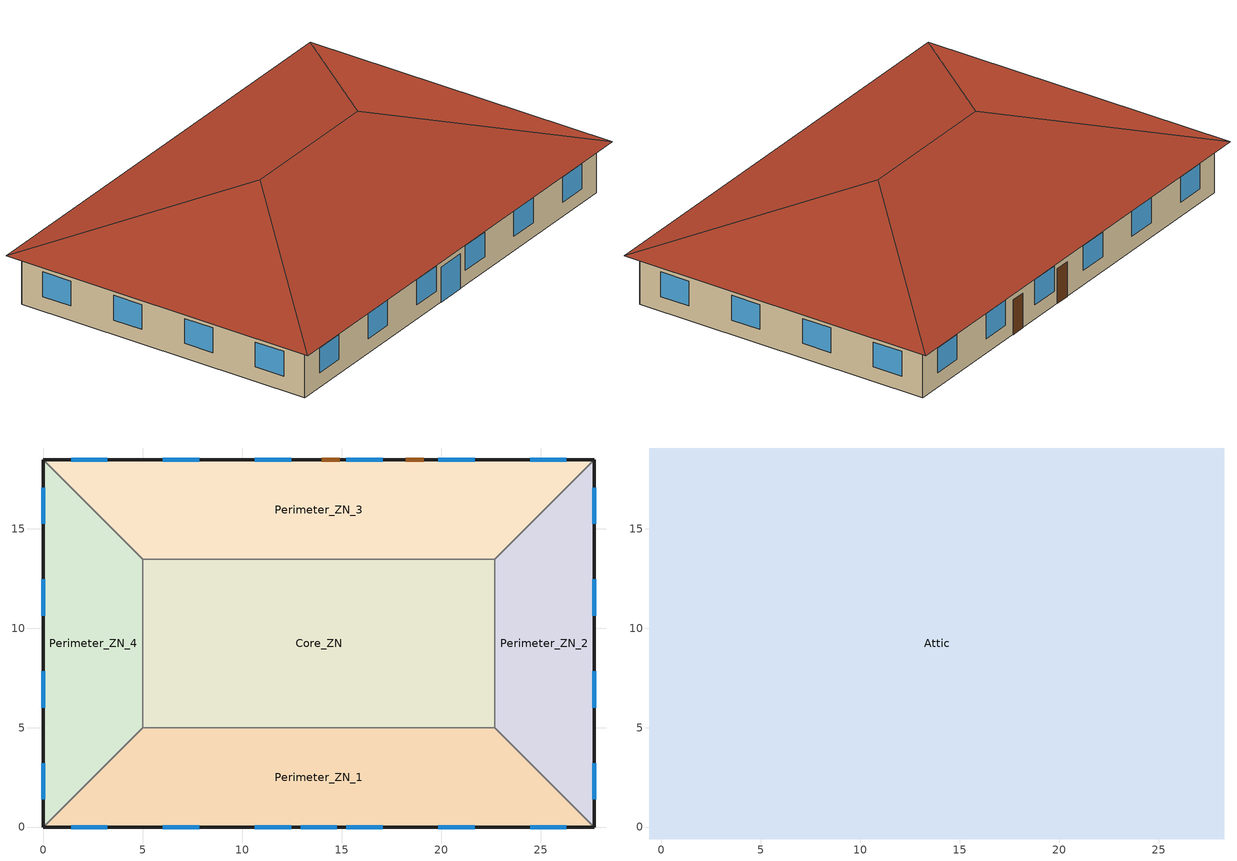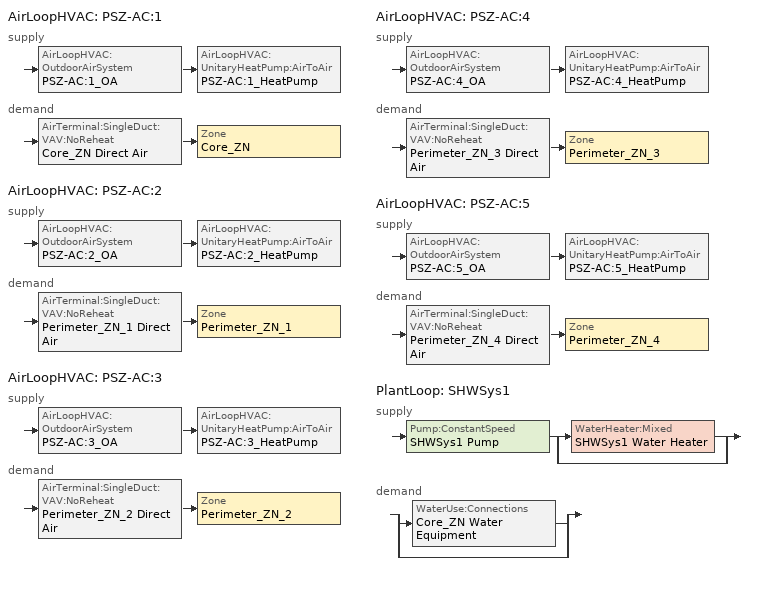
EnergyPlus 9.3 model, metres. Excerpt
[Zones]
Core_ZN
 floor ground (ext_slab_8in_with_carpet): 5,13.46 22.69,13.46 22.69,5 5,5 z0
 wall to Perimeter_ZN_1 (int_wall): 5,5 22.69,5 z0:3.05
 wall to Perimeter_ZN_2 (int_wall): 22.69,5 22.69,13.46 z0:3.05
 wall to Perimeter_ZN_3 (int_wall): 22.69,13.46 5,13.46 z0:3.05
 wall to Perimeter_ZN_4 (int_wall): 5,13.46 5,5 z0:3.05
Perimeter_ZN_1
 floor ground (ext_slab_8in_with_carpet): 27.69,0 0,0 5,5 22.69,5 z0
 wall outside (nonres_ext_wall): 0,0 27.69,0 z0:3.05
 wall to Perimeter_ZN_4 (int_wall): 5,5 0,0 z0:3.05
 wall to Perimeter_ZN_2 (int_wall): 27.69,0 22.69,5 z0:3.05
 window (Window_U_0.41_SHGC_0.38): 1.39,0 3.22,0 / 6.01,0 7.84,0 / 10.62,0 12.45,0 / 15.24,0 17.07,0 / 19.85,0 21.68,0 / 24.47,0 26.3,0 z0.9:2.42; 12.93,0 14.76,0 z0:2.13
Perimeter_ZN_2
 floor ground (ext_slab_8in_with_carpet): 22.69,13.46 27.69,18.46 27.69,0 22.69,5 z0
 wall outside (nonres_ext_wall): 27.69,0 27.69,18.46 z0:3.05
 wall to Perimeter_ZN_3 (int_wall): 27.69,18.46 22.69,13.46 z0:3.05
 window (Window_U_0.41_SHGC_0.38): 27.69,15.24 27.69,17.07 / 27.69,10.62 27.69,12.45 / 27.69,6.01 27.69,7.84 / 27.69,1.39 27.69,3.22 z0.9:2.42
Perimeter_ZN_3
 floor ground (ext_slab_8in_with_carpet): 5,13.46 0,18.46 27.69,18.46 22.69,13.46 z0
 wall outside (nonres_ext_wall): 27.69,18.46 0,18.46 z0:3.05
 wall to Perimeter_ZN_4 (int_wall): 0,18.46 5,13.46 z0:3.05
 window (Window_U_0.41_SHGC_0.38): 26.3,18.46 24.47,18.46 / 21.68,18.46 19.85,18.46 / 17.07,18.46 15.24,18.46 / 12.45,18.46 10.62,18.46 / 7.84,18.46 6.01,18.46 / 3.22,18.46 1.39,18.46 z0.9:2.42
 door (Swinging Door_con): 14.91,18.46 14,18.46 / 19.13,18.46 18.22,18.46 z0:2.13
Perimeter_ZN_4
 floor ground (ext_slab_8in_with_carpet): 5,5 0,0 0,18.46 5,13.46 z0
 wall outside (nonres_ext_wall): 0,18.46 0,0 z0:3.05
 window (Window_U_0.41_SHGC_0.38): 0,3.22 0,1.39 / 0,7.84 0,6.01 / 0,12.45 0,10.62 / 0,17.07 0,15.24 z0.9:2.42
Attic
 floor outside (ext_soffit_floor): -0.6,19.06 0,18.46 0,0 -0.6,-0.6 z3.05; 0,0 27.69,0 28.29,-0.6 -0.6,-0.6 z3.05; 28.29,19.06 28.29,-0.6 27.69,0 27.69,18.46 z3.05; -0.6,19.06 28.29,19.06 27.69,18.46 0,18.46 z3.05
 floor to Perimeter_ZN_1 (nonres_roof_floor): 0,0 5,5 22.69,5 27.69,0 z3.05
 floor to Perimeter_ZN_4 (nonres_roof_floor): 5,13.46 5,5 0,0 0,18.46 z3.05
 floor to Perimeter_ZN_2 (nonres_roof_floor): 22.69,5 22.69,13.46 27.69,18.46 27.69,0 z3.05
 floor to Core_ZN (nonres_roof_floor): 5,13.46 22.69,13.46 22.69,5 5,5 z3.05
 floor to Perimeter_ZN_3 (nonres_roof_floor): 0,18.46 27.69,18.46 22.69,13.46 5,13.46 z3.05
 roof outside (AtticRoofDeck): 28.29,19.06,3.05 -0.6,19.06,3.05 9.23,9.23,6.33 18.46,9.23,6.33; -0.6,19.06,3.05 -0.6,-0.6,3.05 9.23,9.23,6.33; 28.29,-0.6,3.05 28.29,19.06,3.05 18.46,9.23,6.33; -0.6,-0.6,3.05 28.29,-0.6,3.05 18.46,9.23,6.33 9.23,9.23,6.33
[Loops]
AirLoopHVAC 'PSZ-AC:1'
 supply: AirLoopHVAC:OutdoorAirSystem 'PSZ-AC:1_OA' > AirLoopHVAC:UnitaryHeatPump:AirToAir 'PSZ-AC:1_HeatPump'
 demand: AirTerminal:SingleDuct:VAV:NoReheat 'Core_ZN Direct Air' > Zone 'Core_ZN'
AirLoopHVAC 'PSZ-AC:2'
 supply: AirLoopHVAC:OutdoorAirSystem 'PSZ-AC:2_OA' > AirLoopHVAC:UnitaryHeatPump:AirToAir 'PSZ-AC:2_HeatPump'
 demand: AirTerminal:SingleDuct:VAV:NoReheat 'Perimeter_ZN_1 Direct Air' > Zone 'Perimeter_ZN_1'
AirLoopHVAC 'PSZ-AC:3'
 supply: AirLoopHVAC:OutdoorAirSystem 'PSZ-AC:3_OA' > AirLoopHVAC:UnitaryHeatPump:AirToAir 'PSZ-AC:3_HeatPump'
 demand: AirTerminal:SingleDuct:VAV:NoReheat 'Perimeter_ZN_2 Direct Air' > Zone 'Perimeter_ZN_2'
AirLoopHVAC 'PSZ-AC:4'
 supply: AirLoopHVAC:OutdoorAirSystem 'PSZ-AC:4_OA' > AirLoopHVAC:UnitaryHeatPump:AirToAir 'PSZ-AC:4_HeatPump'
 demand: AirTerminal:SingleDuct:VAV:NoReheat 'Perimeter_ZN_3 Direct Air' > Zone 'Perimeter_ZN_3'
AirLoopHVAC 'PSZ-AC:5'
 supply: AirLoopHVAC:OutdoorAirSystem 'PSZ-AC:5_OA' > AirLoopHVAC:UnitaryHeatPump:AirToAir 'PSZ-AC:5_HeatPump'
 demand: AirTerminal:SingleDuct:VAV:NoReheat 'Perimeter_ZN_4 Direct Air' > Zone 'Perimeter_ZN_4'
PlantLoop 'SHWSys1'
 supply: Pump:ConstantSpeed 'SHWSys1 Pump' > split
  | WaterHeater:Mixed 'SHWSys1 Water Heater'
  | bypass
 demand: split
  | WaterUse:Connections 'Core_ZN Water Equipment'
  | bypass
[Building]
Small Office: North Axis {deg}=0; Terrain=City; Loads Convergence Tolerance Value {W}=0.04; Temperature Convergence Tolerance Value {deltaC}=0.2; Solar Distribution=FullInteriorAndExterior; Maximum Number of Warmup Days=25; Minimum Number of Warmup Days=6
[Site:Location]
Denver-Aurora-Buckley.AFB_CO_USA WMO=724695: Latitude {deg}=39.72; Longitude {deg}=-104.75; Time Zone {hr}=-7; Elevation {m}=1726
[SizingPeriod:DesignDay] Day of Month=21; Dry-Bulb Temperature Range Modifier Type=DefaultMultipliers; Humidity Condition Type=Wetbulb; Barometric Pressure {Pa}=82237; Rain Indicator=No; Snow Indicator=No; Daylight Saving Time Indicator=No
Name | Month | Day Type | Maximum Dry-Bulb Temperature {C} | Daily Dry-Bulb Temperature Range {deltaC} | Wetbulb or DewPoint at Maximum Dry-Bulb {C} | Wind Speed {m/s} | Wind Direction {deg} | Solar Model Indicator | Sky Clearness | ASHRAE Clear Sky Optical Depth for Beam Irradiance (taub) | ASHRAE Clear Sky Optical Depth for Diffuse Irradiance (taud)
Denver-Aurora-Buckley.AFB_CO_USA Ann Htg 99.6% Condns DB | 12 | WinterDesignDay | -17.9 | 0 | -17.9 | 2.5 | 180 | ASHRAEClearSky | 0
Denver-Aurora-Buckley.AFB_CO_USA Ann Clg .4% Condns DB=>MWB | 7 | SummerDesignDay | 33.9 | 14.8 | 15 | 3.6 | 30 | ASHRAETau |  | 0.423 | 2.02
[Site:GroundTemperature:BuildingSurface]
19.99, 19.89, 19.94, 19.98, 20.13, 22.28, 22.9, 23.1, 23.16, 21.07, 20.48, 20.17
[Site:WaterMainsTemperature]
Calculation Method=Correlation; Annual Average Outdoor Air Temperature {C}=9.95; Maximum Difference In Monthly Average Outdoor Air Temperatures {deltaC}=23.7
[Material:NoMass] Thermal Absorptance=0.9; Solar Absorptance=0.7
Name | Roughness | Thermal Resistance {m2-K/W} | Visible Absorptance
Opaque Door panel_con | MediumRough | 0.475964 | 0.7
CP02 CARPET PAD | VeryRough | 0.21648 | 0.8
Nonres_Roof_Insulation | MediumSmooth | 8.09839 | 0.7
Nonres_Exterior_Wall_Insulation | MediumSmooth | 3.06942 | 0.7
[Construction]
Swinging Door_con: Opaque Door panel_con
InteriorFurnishings: Std Wood 6inch
AtticRoofDeck: F12 Asphalt shingles, G02 16mm plywood
int_wall: G01 13mm gypsum board, G01 13mm gypsum board
ext_slab_8in_with_carpet: 200mm Normalweight concrete floor, CP02 CARPET PAD
ext_soffit_floor: G02 16mm plywood
nonres_roof_floor: G01 16mm gypsum board, Nonres_Roof_Insulation
nonres_ext_wall: F07 25mm stucco, G01 16mm gypsum board, Nonres_Exterior_Wall_Insulation, G01 16mm gypsum board
[CONSTRUCTION]
Window_U_0.41_SHGC_0.38: Glass_8652_LayerAvg, Gap_1_W_0_0127, Glass_102_LayerAvg
[Material]
Name | Roughness | Thickness {m} | Conductivity {W/m-K} | Density {kg/m3} | Specific Heat {J/kg-K} | Thermal Absorptance | Solar Absorptance | Visible Absorptance
Std Wood 6inch | MediumSmooth | 0.15 | 0.12 | 540 | 1210 | 0.9 | 0.7 | 0.7
F07 25mm stucco | Smooth | 0.0254 | 0.72 | 1856 | 840 | 0.9 | 0.7 | 0.7
F12 Asphalt shingles | VeryRough | 0.0032 | 0.04 | 1120 | 1260 | 0.9 | 0.7
G01 13mm gypsum board | Smooth | 0.0127 | 0.16 | 800 | 1090 | 0.9 | 0.7 | 0.5
G01 16mm gypsum board | MediumSmooth | 0.0159 | 0.16 | 800 | 1090
G02 16mm plywood | Smooth | 0.0159 | 0.12 | 544 | 1210
200mm Normalweight concrete floor | MediumRough | 0.2032 | 2.31 | 2322 | 832
[WindowMaterial:Glazing] Optical Data Type=SpectralAverage; Infrared Transmittance at Normal Incidence=0; Front Side Infrared Hemispherical Emissivity=0.84
Name | Thickness {m} | Solar Transmittance at Normal Incidence | Front Side Solar Reflectance at Normal Incidence | Back Side Solar Reflectance at Normal Incidence | Visible Transmittance at Normal Incidence | Front Side Visible Reflectance at Normal Incidence | Back Side Visible Reflectance at Normal Incidence | Back Side Infrared Hemispherical Emissivity | Conductivity {W/m-K}
Glass_102_LayerAvg | 0.003048 | 0.833848 | 0.0747638 | 0.0748545 | 0.89926 | 0.082563 | 0.082564 | 0.84 | 1
Glass_8652_LayerAvg | 0.003059 | 0.343691 | 0.298987 | 0.462105 | 0.487937 | 0.209449 | 0.306829 | 0.39 | 0.962
[WindowMaterial:Gas]
Gap_1_W_0_0127: Gas Type=Air; Thickness {m}=0.0127
[Zone] Type=1; Multiplier=1; Ceiling Height {m}=autocalculate; Volume {m3}=autocalculate; Floor Area {m2}=autocalculate
Name | Part of Total Floor Area
Core_ZN; Perimeter_ZN_1; Perimeter_ZN_2; Perimeter_ZN_3; Perimeter_ZN_4 | Yes
Attic | No
[InternalMass] Construction=InteriorFurnishings
Name | Zone or ZoneList | Surface Area {m2}
Core_ZN_InternalMass_1 | Core_ZN | 299.3148
Perimeter_ZN_1_InternalMass_1 | Perimeter_ZN_1 | 226.9
Perimeter_ZN_2_InternalMass_1 | Perimeter_ZN_2 | 134.6
Perimeter_ZN_3_InternalMass_1 | Perimeter_ZN_3 | 226.9
Perimeter_ZN_4_InternalMass_1 | Perimeter_ZN_4 | 134.6
[People] Number of People Schedule=BLDG_OCC_SCH; Number of People Calculation Method=Area/Person; Zone Floor Area per Person {m2/person}=16.5881; Fraction Radiant=0.3; Sensible Heat Fraction=AUTOCALCULATE; Activity Level Schedule=ACTIVITY_SCH; Enable ASHRAE 55 Comfort Warnings=No; Mean Radiant Temperature Calculation Type=ZoneAveraged
Name | Zone or ZoneList
Core_ZN | Core_ZN
Perimeter_ZN_1 | Perimeter_ZN_1
Perimeter_ZN_2 | Perimeter_ZN_2
Perimeter_ZN_3 | Perimeter_ZN_3
Perimeter_ZN_4 | Perimeter_ZN_4
[Lights] Schedule=BLDG_LIGHT_SCH; Design Level Calculation Method=Watts/Area; Watts per Zone Floor Area {W/m2}=8.50349; Return Air Fraction=0; Fraction Radiant=0.7; Fraction Visible=0.2; Fraction Replaceable=1; Return Air Fraction Calculated from Plenum Temperature=No
Name | Zone or ZoneList
Core_ZN_Lights | Core_ZN
Perimeter_ZN_1_Lights | Perimeter_ZN_1
Perimeter_ZN_2_Lights | Perimeter_ZN_2
Perimeter_ZN_3_Lights | Perimeter_ZN_3
Perimeter_ZN_4_Lights | Perimeter_ZN_4
[ElectricEquipment] Schedule=BLDG_EQUIP_SCH; Design Level Calculation Method=Watts/Area; Watts per Zone Floor Area {W/m2}=6.78
Name | Zone or ZoneList
Core_ZN_MiscPlug_Equip | Core_ZN
Perimeter_ZN_1_MiscPlug_Equip | Perimeter_ZN_1
Perimeter_ZN_2_MiscPlug_Equip | Perimeter_ZN_2
Perimeter_ZN_3_MiscPlug_Equip | Perimeter_ZN_3
Perimeter_ZN_4_MiscPlug_Equip | Perimeter_ZN_4
[Daylighting:Controls] Daylighting Method=SplitFlux; Lighting Control Type=Stepped; Minimum Input Power Fraction for Continuous or ContinuousOff Dimming Control=0.3; Minimum Light Output Fraction for Continuous or ContinuousOff Dimming Control=0.2; Number of Stepped Control Steps=3; Probability Lighting will be Reset When Needed in Manual Stepped Control=1; Maximum Allowable Discomfort Glare Index=22; Fraction of Zone Controlled by Reference Point 1=0.2399; Illuminance Setpoint at Reference Point 1 {lux}=375; Fraction of Zone Controlled by Reference Point 2=0.0302; Illuminance Setpoint at Reference Point 2 {lux}=375
Name | Zone | Glare Calculation Daylighting Reference Point | Glare Calculation Azimuth Angle of View Direction Clockwise from Zone y-Axis {deg} | Daylighting Reference Point 1 | Daylighting Reference Point 2
Perimeter_ZN_1_DaylCtrl | Perimeter_ZN_1 | Perimeter_ZN_1_DaylRefPt1 | 180 | Perimeter_ZN_1_DaylRefPt1 | Perimeter_ZN_1_DaylRefPt2
Perimeter_ZN_2_DaylCtrl | Perimeter_ZN_2 | Perimeter_ZN_2_DaylRefPt1 | 90 | Perimeter_ZN_2_DaylRefPt1 | Perimeter_ZN_2_DaylRefPt2
Perimeter_ZN_3_DaylCtrl | Perimeter_ZN_3 | Perimeter_ZN_3_DaylRefPt1 | 0 | Perimeter_ZN_3_DaylRefPt1 | Perimeter_ZN_3_DaylRefPt2
Perimeter_ZN_4_DaylCtrl | Perimeter_ZN_4 | Perimeter_ZN_4_DaylRefPt1 | 270 | Perimeter_ZN_4_DaylRefPt1 | Perimeter_ZN_4_DaylRefPt2
[ZoneInfiltration:DesignFlowRate] Temperature Term Coefficient=0; Velocity Squared Term Coefficient=0
Name | Zone or ZoneList | Schedule | Design Flow Rate Calculation Method | Design Flow Rate {m3/s} | Flow per Exterior Surface Area {m3/s-m2} | Constant Term Coefficient | Velocity Term Coefficient
Perimeter_ZN_1_Infiltration | Perimeter_ZN_1 | INFIL_QUARTER_ON_SCH | Flow/ExteriorWallArea | 0 | 0.00056896 | 0 | 0.224
Perimeter_ZN_1_Door_Infiltration | Perimeter_ZN_1 | INFIL_Door_Opening_SCH | Flow/Zone | 0.0764554 |  | 1 | 0
Perimeter_ZN_2_Infiltration | Perimeter_ZN_2 | INFIL_QUARTER_ON_SCH | Flow/ExteriorWallArea | 0 | 0.00056896 | 0 | 0.224
Perimeter_ZN_3_Infiltration | Perimeter_ZN_3 | INFIL_QUARTER_ON_SCH | Flow/ExteriorWallArea | 0 | 0.00056896 | 0 | 0.224
Perimeter_ZN_4_Infiltration | Perimeter_ZN_4 | INFIL_QUARTER_ON_SCH | Flow/ExteriorWallArea | 0 | 0.00056896 | 0 | 0.224
Attic_Infiltration | Attic | ALWAYS_ON | Flow/Zone | 0.2001 |  | 1 | 0
[Exterior:Lights] Control Option=AstronomicalClock
Name | Schedule | Design Level {W}
Exterior_Lights_a | Exterior_lighting_schedule_a | 50.7
Exterior_Lights_b | Exterior_lighting_schedule_b_2016 | 115.1
Exterior_Lights_c | Exterior_lighting_schedule_c_2016 | 445.5
[Sizing:Zone] Zone Cooling Design Supply Air Temperature Input Method=SupplyAirTemperature; Zone Cooling Design Supply Air Temperature {C}=12.8; Zone Heating Design Supply Air Temperature Input Method=SupplyAirTemperature; Zone Heating Design Supply Air Temperature {C}=40; Zone Cooling Design Supply Air Humidity Ratio {kgWater/kgDryAir}=0.0085; Zone Heating Design Supply Air Humidity Ratio {kgWater/kgDryAir}=0.008; Zone Heating Sizing Factor=0; Zone Cooling Sizing Factor=0; Cooling Design Air Flow Method=DesignDay; Cooling Design Air Flow Rate {m3/s}=0; Cooling Minimum Air Flow {m3/s}=0; Cooling Minimum Air Flow Fraction=0; Heating Design Air Flow Method=DesignDay; Heating Design Air Flow Rate {m3/s}=0; Account for Dedicated Outdoor Air System=No; Dedicated Outdoor Air System Control Strategy=NeutralSupplyAir; Dedicated Outdoor Air Low Setpoint Temperature for Design {C}=autosize; Dedicated Outdoor Air High Setpoint Temperature for Design {C}=autosize
Name | Design Specification Outdoor Air Object
Core_ZN | SZ DSOA Core_ZN
Perimeter_ZN_1 | SZ DSOA Perimeter_ZN_1
Perimeter_ZN_2 | SZ DSOA Perimeter_ZN_2
Perimeter_ZN_3 | SZ DSOA Perimeter_ZN_3
Perimeter_ZN_4 | SZ DSOA Perimeter_ZN_4
[DesignSpecification:OutdoorAir] Outdoor Air Method=Flow/Area; Outdoor Air Flow per Zone Floor Area {m3/s-m2}=0.000431773; Outdoor Air Flow per Zone {m3/s}=0
SZ DSOA Core_ZN; SZ DSOA Perimeter_ZN_1; SZ DSOA Perimeter_ZN_2; SZ DSOA Perimeter_ZN_3; SZ DSOA Perimeter_ZN_4
[Sizing:System] Type of Load to Size On=Sensible; Design Outdoor Air Flow Rate {m3/s}=AUTOSIZE; Central Heating Maximum System Air Flow Ratio=0.3; Preheat Design Temperature {C}=7; Preheat Design Humidity Ratio {kgWater/kgDryAir}=0.008; Precool Design Temperature {C}=12.8; Precool Design Humidity Ratio {kgWater/kgDryAir}=0.008; Central Cooling Design Supply Air Temperature {C}=12.8; Central Heating Design Supply Air Temperature {C}=40; Type of Zone Sum to Use=NonCoincident; 100% Outdoor Air in Cooling=No; 100% Outdoor Air in Heating=No; Central Cooling Design Supply Air Humidity Ratio {kgWater/kgDryAir}=0.0085; Central Heating Design Supply Air Humidity Ratio {kgWater/kgDryAir}=0.008; Cooling Supply Air Flow Rate Method=DesignDay; Cooling Supply Air Flow Rate {m3/s}=0; Heating Supply Air Flow Rate Method=DesignDay; Heating Supply Air Flow Rate {m3/s}=0; System Outdoor Air Method=ZoneSum; Zone Maximum Outdoor Air Fraction=1; Cooling Design Capacity Method=CoolingDesignCapacity; Cooling Design Capacity {W}=autosize; Heating Design Capacity Method=HeatingDesignCapacity; Heating Design Capacity {W}=autosize; Central Cooling Capacity Control Method=OnOff
PSZ-AC:1; PSZ-AC:2; PSZ-AC:3; PSZ-AC:4; PSZ-AC:5
[Sizing:Plant]
SHWSys1: Loop Type=Heating; Design Loop Exit Temperature {C}=48.89; Loop Design Temperature Difference {deltaC}=5
[ZoneControl:Thermostat] Control Type Schedule=Dual Zone Control Type Sched
Name | Zone or ZoneList | Control 1
Core_ZN Thermostat | Core_ZN | Core_ZN DualSPSched
Perimeter_ZN_1 Thermostat | Perimeter_ZN_1 | Perimeter_ZN_1 DualSPSched
Perimeter_ZN_2 Thermostat | Perimeter_ZN_2 | Perimeter_ZN_2 DualSPSched
Perimeter_ZN_3 Thermostat | Perimeter_ZN_3 | Perimeter_ZN_3 DualSPSched
Perimeter_ZN_4 Thermostat | Perimeter_ZN_4 | Perimeter_ZN_4 DualSPSched
[ThermostatSetpoint:DualSetpoint] Heating Setpoint Temperature Schedule=HTGSETP_SCH_NO_OPTIMUM; Cooling Setpoint Temperature Schedule=CLGSETP_SCH_NO_OPTIMUM
Core_ZN DualSPSched; Perimeter_ZN_1 DualSPSched; Perimeter_ZN_2 DualSPSched; Perimeter_ZN_3 DualSPSched; Perimeter_ZN_4 DualSPSched
[AirTerminal:SingleDuct:VAV:NoReheat] Availability Schedule=ALWAYS_ON; Maximum Air Flow Rate {m3/s}=AUTOSIZE; Zone Minimum Air Flow Input Method=Constant; Constant Minimum Air Flow Fraction=0.3
Core_ZN Direct Air; Perimeter_ZN_1 Direct Air; Perimeter_ZN_2 Direct Air; Perimeter_ZN_3 Direct Air; Perimeter_ZN_4 Direct Air
[Zone equipment]
Core_ZN: Core_ZN Direct Air
Perimeter_ZN_1: Perimeter_ZN_1 Direct Air
Perimeter_ZN_2: Perimeter_ZN_2 Direct Air
Perimeter_ZN_3: Perimeter_ZN_3 Direct Air
Perimeter_ZN_4: Perimeter_ZN_4 Direct Air
[Fan:OnOff] Availability Schedule=HVACOperationSchd; Fan Total Efficiency=0.55575; Pressure Rise {Pa}=622.5; Maximum Flow Rate {m3/s}=AUTOSIZE; Motor Efficiency=0.855; Motor In Airstream Fraction=1; Fan Efficiency Ratio Function of Speed Ratio Curve=0.55575
PSZ-AC:1 Fan; PSZ-AC:2 Fan; PSZ-AC:3 Fan; PSZ-AC:4 Fan; PSZ-AC:5 Fan
[Coil:Cooling:DX:SingleSpeed] Availability Schedule=ALWAYS_ON; Gross Rated Total Cooling Capacity {W}=AUTOSIZE; Gross Rated Sensible Heat Ratio=AUTOSIZE; Gross Rated Cooling COP {W/W}=4.11713; Rated Air Flow Rate {m3/s}=AUTOSIZE; Total Cooling Capacity Function of Temperature Curve=HPACCoolCapFT; Total Cooling Capacity Function of Flow Fraction Curve=HPACCoolCapFFF; Energy Input Ratio Function of Temperature Curve=HPACCOOLEIRFT; Energy Input Ratio Function of Flow Fraction Curve=HPACCOOLEIRFFF; Part Load Fraction Correlation Curve=HPACCOOLPLFFPLR
PSZ-AC:1 Heat Pump DX Cooling Coil; PSZ-AC:2 Heat Pump DX Cooling Coil; PSZ-AC:3 Heat Pump DX Cooling Coil; PSZ-AC:4 Heat Pump DX Cooling Coil; PSZ-AC:5 Heat Pump DX Cooling Coil
[Coil:Heating:DX:SingleSpeed] Availability Schedule=ALWAYS_ON; Gross Rated Heating Capacity {W}=AUTOSIZE; Gross Rated Heating COP {W/W}=3.3592; Rated Air Flow Rate {m3/s}=AUTOSIZE; Heating Capacity Function of Temperature Curve=HPACHeatCapFT; Heating Capacity Function of Flow Fraction Curve=HPACHeatCapFFF; Energy Input Ratio Function of Temperature Curve=HPACHeatEIRFT; Energy Input Ratio Function of Flow Fraction Curve=HPACHeatEIRFFF; Part Load Fraction Correlation Curve=HPACCOOLPLFFPLR; Defrost Energy Input Ratio Function of Temperature Curve=HPACCOOLEIRFT; Minimum Outdoor Dry-Bulb Temperature for Compressor Operation {C}=-12.2; Maximum Outdoor Dry-Bulb Temperature for Defrost Operation {C}=1.67; Crankcase Heater Capacity {W}=50; Maximum Outdoor Dry-Bulb Temperature for Crankcase Heater Operation {C}=4.4; Defrost Strategy=ReverseCycle; Defrost Control=OnDemand; Resistive Defrost Heater Capacity {W}=AUTOSIZE
PSZ-AC:1 Heat Pump DX Heating Coil; PSZ-AC:2 Heat Pump DX Heating Coil; PSZ-AC:3 Heat Pump DX Heating Coil; PSZ-AC:4 Heat Pump DX Heating Coil; PSZ-AC:5 Heat Pump DX Heating Coil
[Coil:Heating:Fuel] Availability Schedule=ALWAYS_ON; Fuel Type=NaturalGas; Burner Efficiency=0.8; Nominal Capacity {W}=AUTOSIZE
PSZ-AC:1 Heat Pump DX Supp Heating Coil; PSZ-AC:2 Heat Pump DX Supp Heating Coil; PSZ-AC:3 Heat Pump DX Supp Heating Coil; PSZ-AC:4 Heat Pump DX Supp Heating Coil; PSZ-AC:5 Heat Pump DX Supp Heating Coil
[AirLoopHVAC:UnitaryHeatPump:AirToAir] Availability Schedule=ALWAYS_ON; Cooling Supply Air Flow Rate {m3/s}=AUTOSIZE; Heating Supply Air Flow Rate {m3/s}=AUTOSIZE; No Load Supply Air Flow Rate {m3/s}=AUTOSIZE; Maximum Supply Air Temperature from Supplemental Heater {C}=AUTOSIZE; Maximum Outdoor Dry-Bulb Temperature for Supplemental Heater Operation {C}=4.44; Fan Placement=BlowThrough; Supply Air Fan Operating Mode Schedule=HVACOperationSchd
Name | Controlling Zone or Thermostat Location | Supply Air Fan | Heating Coil | Cooling Coil | Supplemental Heating Coil
PSZ-AC:1_HeatPump | Core_ZN | PSZ-AC:1 Fan | PSZ-AC:1 Heat Pump DX Heating Coil | PSZ-AC:1 Heat Pump DX Cooling Coil | PSZ-AC:1 Heat Pump DX Supp Heating Coil
PSZ-AC:2_HeatPump | Perimeter_ZN_1 | PSZ-AC:2 Fan | PSZ-AC:2 Heat Pump DX Heating Coil | PSZ-AC:2 Heat Pump DX Cooling Coil | PSZ-AC:2 Heat Pump DX Supp Heating Coil
PSZ-AC:3_HeatPump | Perimeter_ZN_2 | PSZ-AC:3 Fan | PSZ-AC:3 Heat Pump DX Heating Coil | PSZ-AC:3 Heat Pump DX Cooling Coil | PSZ-AC:3 Heat Pump DX Supp Heating Coil
PSZ-AC:4_HeatPump | Perimeter_ZN_3 | PSZ-AC:4 Fan | PSZ-AC:4 Heat Pump DX Heating Coil | PSZ-AC:4 Heat Pump DX Cooling Coil | PSZ-AC:4 Heat Pump DX Supp Heating Coil
PSZ-AC:5_HeatPump | Perimeter_ZN_4 | PSZ-AC:5 Fan | PSZ-AC:5 Heat Pump DX Heating Coil | PSZ-AC:5 Heat Pump DX Cooling Coil | PSZ-AC:5 Heat Pump DX Supp Heating Coil
[Controller:OutdoorAir] Minimum Outdoor Air Flow Rate {m3/s}=AUTOSIZE; Maximum Outdoor Air Flow Rate {m3/s}=AUTOSIZE; Economizer Control Type=NoEconomizer; Economizer Control Action Type=ModulateFlow; Economizer Maximum Limit Dry-Bulb Temperature {C}=28; Economizer Maximum Limit Enthalpy {J/kg}=64000; Economizer Minimum Limit Dry-Bulb Temperature {C}=0; Lockout Type=NoLockout; Minimum Limit Type=FixedMinimum; Minimum Outdoor Air Schedule=MinOA_MotorizedDamper_Sched
PSZ-AC:1_OA_Controller; PSZ-AC:2_OA_Controller; PSZ-AC:3_OA_Controller; PSZ-AC:4_OA_Controller; PSZ-AC:5_OA_Controller
[AirLoopHVAC] Design Supply Air Flow Rate {m3/s}=AUTOSIZE
PSZ-AC:1; PSZ-AC:2; PSZ-AC:3; PSZ-AC:4; PSZ-AC:5
[Pump:ConstantSpeed]
SHWSys1 Pump: Design Flow Rate {m3/s}=autosize; Design Pump Head {Pa}=0.001; Design Power Consumption {W}=AUTOSIZE; Motor Efficiency=0.3; Fraction of Motor Inefficiencies to Fluid Stream=0; Pump Control Type=Intermittent
[WaterHeater:Mixed]
SHWSys1 Water Heater: Tank Volume {m3}=0.1514; Setpoint Temperature Schedule=SHWSys1 Water Heater Setpoint Temperature Schedule; Deadband Temperature Difference {deltaC}=2; Maximum Temperature Limit {C}=82.2222; Heater Control Type=Cycle; Heater Maximum Capacity {W}=11722.84; Heater Fuel Type=electricity; Heater Thermal Efficiency=1; Off Cycle Parasitic Fuel Consumption Rate {W}=571; Off Cycle Parasitic Fuel Type=electricity; Off Cycle Parasitic Heat Fraction to Tank=0.8; On Cycle Parasitic Fuel Consumption Rate {W}=571; On Cycle Parasitic Fuel Type=electricity; Ambient Temperature Indicator=zone; Ambient Temperature Zone=CORE_ZN; Off Cycle Loss Coefficient to Ambient Temperature {W/K}=1.20598; On Cycle Loss Coefficient to Ambient Temperature {W/K}=1.20598; Peak Use Flow Rate {m3/s}=4.048e-06; Use Flow Rate Fraction Schedule=BLDG_SWH_SCH
[PlantLoop]
SHWSys1: Fluid Type=Water; Plant Equipment Operation Scheme=SHWSys1 Loop Operation Scheme List; Maximum Loop Temperature {C}=48.89; Minimum Loop Temperature {C}=10; Maximum Loop Flow Rate {m3/s}=AUTOSIZE; Minimum Loop Flow Rate {m3/s}=0; Plant Loop Volume {m3}=AUTOSIZE; Load Distribution Scheme=Optimal
[PlantEquipmentList]
SHWSys1 Equipment List: SHWSys1 Water Heater
[PlantEquipmentOperation:HeatingLoad]
SHWSys1 Operation Scheme: Load Range 1 Lower Limit {W}=0; Load Range 1 Upper Limit {W}=1000000000000000; Range 1 Equipment List=SHWSys1 Equipment List
[PlantEquipmentOperationSchemes]
SHWSys1 Loop Operation Scheme List: Control Scheme 1=SHWSys1 Operation Scheme; Control Scheme 1 Schedule=PlantOnSched
[AvailabilityManager:NightCycle] Applicability Schedule=Always_On; Fan Schedule=HVACOperationSchd; Control Type=CycleOnAny; Thermostat Tolerance {deltaC}=1; Cycling Run Time Control Type=FixedRunTime; Cycling Run Time {s}=1800
PSZ-AC:1 Availability Manager; PSZ-AC:2 Availability Manager; PSZ-AC:3 Availability Manager; PSZ-AC:4 Availability Manager; PSZ-AC:5 Availability Manager
[SetpointManager:Scheduled]
SHWSys1 Loop Setpoint Manager: Control Variable=Temperature; Schedule=SHWSys1-Loop-Temp-Schedule; Setpoint Node or NodeList=SHWSys1 Supply Outlet Node
[SetpointManager:SingleZone:Reheat] Control Variable=Temperature; Minimum Supply Air Temperature {C}=12.8; Maximum Supply Air Temperature {C}=40
Name | Control Zone | Setpoint Node or NodeList
SupAirTemp MngrCore_ZN | Core_ZN | PSZ-AC:1 Supply Equipment Outlet Node
SupAirTemp MngrPerimeter_ZN_1 | Perimeter_ZN_1 | PSZ-AC:2 Supply Equipment Outlet Node
SupAirTemp MngrPerimeter_ZN_2 | Perimeter_ZN_2 | PSZ-AC:3 Supply Equipment Outlet Node
SupAirTemp MngrPerimeter_ZN_3 | Perimeter_ZN_3 | PSZ-AC:4 Supply Equipment Outlet Node
SupAirTemp MngrPerimeter_ZN_4 | Perimeter_ZN_4 | PSZ-AC:5 Supply Equipment Outlet Node
[SetpointManager:MixedAir] Control Variable=Temperature
Name | Setpoint Node or NodeList
PSZ-AC:1_OAMixed Air Temp Manager | PSZ-AC:1_OA-PSZ-AC:1_FanNode
PSZ-AC:2_OAMixed Air Temp Manager | PSZ-AC:2_OA-PSZ-AC:2_FanNode
PSZ-AC:3_OAMixed Air Temp Manager | PSZ-AC:3_OA-PSZ-AC:3_FanNode
PSZ-AC:4_OAMixed Air Temp Manager | PSZ-AC:4_OA-PSZ-AC:4_FanNode
PSZ-AC:5_OAMixed Air Temp Manager | PSZ-AC:5_OA-PSZ-AC:5_FanNode
[WaterUse:Equipment]
Core_ZN Water Equipment: Peak Flow Rate {m3/s}=4.048e-06; Flow Rate Fraction Schedule=BLDG_SWH_SCH; Target Temperature Schedule=Core_ZN Water Equipment Temp Sched; Hot Water Supply Temperature Schedule=Core_ZN Water Equipment Hot Supply Temp Sched; Zone=Core_ZN; Sensible Fraction Schedule=Core_ZN Water Equipment Sensible fract sched; Latent Fraction Schedule=Core_ZN Water Equipment Latent fract sched
[WaterUse:Connections]
Core_ZN Water Equipment: Water Use Equipment 1=Core_ZN Water Equipment
[EnergyManagementSystem:Sensor]
Name | Output:Variable or Output:Meter Index Key | Output:Variable or Output:Meter
Core_ZN_LSr | Core_ZN | Zone Lights Electric Power
Core_ZN_Occ_Sensor | Core_ZN | People Occupant Count
Perimeter_ZN_1_LSr | Perimeter_ZN_1 | Zone Lights Electric Power
Perimeter_ZN_1_Occ_Sensor | Perimeter_ZN_1 | People Occupant Count
Perimeter_ZN_2_LSr | Perimeter_ZN_2 | Zone Lights Electric Power
Perimeter_ZN_2_Occ_Sensor | Perimeter_ZN_2 | People Occupant Count
Perimeter_ZN_3_LSr | Perimeter_ZN_3 | Zone Lights Electric Power
Perimeter_ZN_3_Occ_Sensor | Perimeter_ZN_3 | People Occupant Count
Perimeter_ZN_4_LSr | Perimeter_ZN_4 | Zone Lights Electric Power
Perimeter_ZN_4_Occ_Sensor | Perimeter_ZN_4 | People Occupant Count
[EnergyManagementSystem:InternalVariable] Internal Data Type=Zone Floor Area
Name | Internal Data Index Key
Core_ZN_Area | Core_ZN
Perimeter_ZN_1_Area | Perimeter_ZN_1
Perimeter_ZN_2_Area | Perimeter_ZN_2
Perimeter_ZN_3_Area | Perimeter_ZN_3
Perimeter_ZN_4_Area | Perimeter_ZN_4
[EnergyManagementSystem:Actuator] Actuated Component Type=Lights; Actuated Component Control Type=Electric Power Level
Name | Actuated Component Unique
Core_ZN_Light_Actuator | Core_ZN_lights
Perimeter_ZN_1_Light_Actuator | Perimeter_ZN_1_lights
Perimeter_ZN_2_Light_Actuator | Perimeter_ZN_2_lights
Perimeter_ZN_3_Light_Actuator | Perimeter_ZN_3_lights
Perimeter_ZN_4_Light_Actuator | Perimeter_ZN_4_lights
[EnergyManagementSystem:Program]
SET_Core_ZN_Light_EMS_Program: SET Core_ZN_LSr_IP=0.093*Core_ZN_LSr/Core_ZN_Area; IF (Core_ZN_Occ_Sensor <= 0) && (Core_ZN_LSr_IP >= 0.02); SET Core_ZN_Light_Actuator = 0.02*Core_ZN_Area/0.09290304; ELSE; SET Core_ZN_Light_Actuator = NULL; ENDIF
SET_Perimeter_ZN_1_Light_EMS_Program: SET Perimeter_ZN_1_LSr_IP=0.093*Perimeter_ZN_1_LSr/Perimeter_ZN_1_Area; IF (Perimeter_ZN_1_Occ_Sensor <= 0) && (Perimeter_ZN_1_LSr_IP >= 0.02); SET Perimeter_ZN_1_Light_Actuator = 0.02*Perimeter_ZN_1_Area/0.09290304; ELSE; SET Perimeter_ZN_1_Light_Actuator = NULL; ENDIF
SET_Perimeter_ZN_2_Light_EMS_Program: SET Perimeter_ZN_2_LSr_IP=0.093*Perimeter_ZN_2_LSr/Perimeter_ZN_2_Area; IF (Perimeter_ZN_2_Occ_Sensor <= 0) && (Perimeter_ZN_2_LSr_IP >= 0.02); SET Perimeter_ZN_2_Light_Actuator = 0.02*Perimeter_ZN_2_Area/0.09290304; ELSE; SET Perimeter_ZN_2_Light_Actuator = NULL; ENDIF
SET_Perimeter_ZN_3_Light_EMS_Program: SET Perimeter_ZN_3_LSr_IP=0.093*Perimeter_ZN_3_LSr/Perimeter_ZN_3_Area; IF (Perimeter_ZN_3_Occ_Sensor <= 0) && (Perimeter_ZN_3_LSr_IP >= 0.02); SET Perimeter_ZN_3_Light_Actuator = 0.02*Perimeter_ZN_3_Area/0.09290304; ELSE; SET Perimeter_ZN_3_Light_Actuator = NULL; ENDIF
SET_Perimeter_ZN_4_Light_EMS_Program: SET Perimeter_ZN_4_LSr_IP=0.093*Perimeter_ZN_4_LSr/Perimeter_ZN_4_Area; IF (Perimeter_ZN_4_Occ_Sensor <= 0) && (Perimeter_ZN_4_LSr_IP >= 0.02); SET Perimeter_ZN_4_Light_Actuator = 0.02*Perimeter_ZN_4_Area/0.09290304; ELSE; SET Perimeter_ZN_4_Light_Actuator = NULL; ENDIF
[EnergyManagementSystem:ProgramCallingManager]
SET_Core_ZN_Light_EMS_Program_Prog_Manager: BeginTimestepBeforePredictor; SET_Core_ZN_Light_EMS_Program
SET_Perimeter_ZN_1_Light_EMS_Program_Prog_Manager: BeginTimestepBeforePredictor; SET_Perimeter_ZN_1_Light_EMS_Program
SET_Perimeter_ZN_2_Light_EMS_Program_Prog_Manager: BeginTimestepBeforePredictor; SET_Perimeter_ZN_2_Light_EMS_Program
SET_Perimeter_ZN_3_Light_EMS_Program_Prog_Manager: BeginTimestepBeforePredictor; SET_Perimeter_ZN_3_Light_EMS_Program
SET_Perimeter_ZN_4_Light_EMS_Program_Prog_Manager: BeginTimestepBeforePredictor; SET_Perimeter_ZN_4_Light_EMS_Program
[Schedule:Compact]
BLDG_LIGHT_SCH: Through: 12/31, For: Weekdays, Until: 5:00, 0.18, Until: 6:00, 0.23, Until: 7:00, 0.178641, Until: 8:00, 0.326215, Until: 12:00, 0.699031, Until: 13:00, 0.621361, Until: 17:00, 0.699031, Until: 18:00, 0.473788, Until: 20:00, 0.326215, Until: 22:00, 0.248544, Until: 23:00, 0.178641, Until: 24:00, 0.18, For: Weekends, Until: 24:00, 0.18, For: Holiday, Until: 24:00, 0.18, For: WinterDesignDay, Until: 24:00, 0, For: SummerDesignDay, Until: 24:00, 1, For: CustomDay1, Until: 24:00, 0, For: CustomDay2, Until: 24:00, 0
BLDG_EQUIP_SCH: Through: 12/31, For: WeekDays, Until: 6:00, 0.409478, Until: 8:00, 0.479753, Until: 12:00, 0.959505, Until: 13:00, 0.901935, Until: 17:00, 0.959505, Until: 18:00, 0.479753, Until: 23:00, 0.191901, Until: 24:00, 0.163791, For: Weekends, Until: 24:00, 0.163791, For: Holiday, Until: 24:00, 0.163791, For: WinterDesignDay, Until: 24:00, 0, For: SummerDesignDay, Until: 24:00, 1, For: CustomDay1, Until: 24:00, 0, For: CustomDay2, Until: 24:00, 0
BLDG_OCC_SCH: Through: 12/31, For: Weekdays, Until: 6:00, 0, Until: 7:00, 0.11, Until: 8:00, 0.21, Until: 12:00, 1, Until: 13:00, 0.53, Until: 17:00, 1, Until: 18:00, 0.32, Until: 22:00, 0.11, Until: 23:00, 0.05, Until: 24:00, 0, For: Weekends, Until: 24:00, 0, For: Holiday, Until: 24:00, 0, For: WinterDesignDay, Until: 24:00, 0, For: SummerDesignDay, Until: 24:00, 1, For: CustomDay1, Until: 24:00, 0, For: CustomDay2, Until: 24:00, 0
INFIL_QUARTER_ON_SCH: Through: 12/31, For: Weekdays SummerDesignDay, Until: 07:00, 1, Until: 19:00, 0.25, Until: 24:00, 1, For: Saturday WinterDesignDay, Until: 07:00, 1, Until: 18:00, 0.25, Until: 24:00, 1, For: Sunday Holidays AllOtherDays, Until: 24:00, 1
INFIL_Door_Opening_SCH: Through: 12/31, For: Weekdays, Until: 06:00, 0, Until: 07:00, 0.131, Until: 08:00, 1, Until: 12:00, 0.131, Until: 13:00, 1, Until: 17:00, 0.131, Until: 18:00, 1, Until: 19:00, 0.131, Until: 24:00, 0, For: Saturday Sunday Holidays AllOtherDays, Until: 24:00, 0
BLDG_SWH_SCH: Through: 12/31, For: WeekDays, Until: 7:00, 0, Until: 8:00, 0.27, Until: 9:00, 0.55, Until: 11:00, 0.64, Until: 12:00, 0.82, Until: 13:00, 1, Until: 14:00, 0.91, Until: 16:00, 0.55, Until: 17:00, 0.73, Until: 19:00, 0.37, Until: 20:00, 0.18, Until: 21:00, 0.27, Until: 22:00, 0.09, Until: 24:00, 0, For: Weekends, Until: 24:00, 0, For: Holiday, Until: 24:00, 0, For: WinterDesignDay, Until: 7:00, 0, Until: 8:00, 0.27, Until: 9:00, 0.55, Until: 11:00, 0.64, Until: 12:00, 0.82, Until: 13:00, 1, Until: 14:00, 0.91, Until: 16:00, 0.55, Until: 17:00, 0.73, Until: 19:00, 0.37, Until: 20:00, 0.18, Until: 21:00, 0.27, Until: 22:00, 0.09, Until: 24:00, 0, For: SummerDesignDay, Until: 7:00, 0, Until: 8:00, 0.27, Until: 9:00, 0.55, Until: 11:00, 0.64, Until: 12:00, 0.82, Until: 13:00, 1, Until: 14:00, 0.91, Until: 16:00, 0.55, Until: 17:00, 0.73, Until: 19:00, 0.37, Until: 20:00, 0.18, Until: 21:00, 0.27, Until: 22:00, 0.09, Until: 24:00, 0, For: CustomDay1, Until: 24:00, 0, For: CustomDay2, Until: 24:00, 0
ALWAYS_ON; PlantOnSched: Through: 12/31, For: AllDays, Until: 24:00, 1
HVACOperationSchd: Through: 12/31, For: Weekdays SummerDesignDay, Until: 06:00, 0, Until: 19:00, 1, Until: 24:00, 0, For: Weedends WinterDesignDay, Until: 24:00, 0, For: Holidays AllOtherDays, Until: 24:00, 0
HTGSETP_SCH_NO_OPTIMUM: Through: 12/31, For: WeekDays, Until: 6:00, 15.56, Until: 7:00, 21.11, Until: 19:00, 21.11, Until: 24:00, 15.56, For: Weekends, Until: 24:00, 15.56, For: Holiday, Until: 24:00, 15.56, For: WinterDesignDay, Until: 24:00, 21.11, For: SummerDesignDay, Until: 24:00, 15.56, For: CustomDay1, Until: 24:00, 15.56, For: CustomDay2, Until: 24:00, 15.56
CLGSETP_SCH_NO_OPTIMUM: Through: 12/31, For: WeekDays, Until: 6:00, 29.44, Until: 7:00, 23.89, Until: 18:00, 23.89, Until: 24:00, 29.44, For: Weekends, Until: 24:00, 29.44, For: Holiday, Until: 24:00, 29.44, For: WinterDesignDay, Until: 24:00, 29.44, For: SummerDesignDay, Until: 24:00, 23.89, For: CustomDay1, Until: 24:00, 29.44, For: CustomDay2, Until: 24:00, 29.44
MinOA_MotorizedDamper_Sched: Through: 12/31, For: Weekdays SummerDesignDay, Until: 07:00, 0, Until: 19:00, 1, Until: 24:00, 0, For: Weekends WinterDesignDay, Until: 24:00, 0, For: Holidays AllOtherDays, Until: 24:00, 0
Dual Zone Control Type Sched: Through: 12/31, For: AllDays, Until: 24:00, 4
ACTIVITY_SCH: Through: 12/31, For: AllDays, Until: 24:00, 120
Core_ZN Water Equipment Latent fract sched: Through: 12/31, For: AllDays, Until: 24:00, 0.05
Core_ZN Water Equipment Sensible fract sched: Through: 12/31, For: AllDays, Until: 24:00, 0.2
Core_ZN Water Equipment Temp Sched: Through: 12/31, For: AllDays, Until: 24:00, 48.8
Core_ZN Water Equipment Hot Supply Temp Sched: Through: 12/31, For: AllDays, Until: 24:00, 55
SHWSys1-Loop-Temp-Schedule; SHWSys1 Water Heater Setpoint Temperature Schedule: Through: 12/31, For: AllDays, Until: 24:00, 60
Exterior_lighting_schedule_a: Through:12/31, For:AllDays, Until: 06:00, 0, Until: 24:00, 1
Exterior_lighting_schedule_b_2016: Through:12/31, For:AllDays, Until: 06:00, 0.5, Until: 24:00, 1
Exterior_lighting_schedule_c_2016: Through:12/31, For:AllDays, Until: 06:00, 0.5, Until: 19:00, 1, Until: 24:00, 0.5
[Curve:Quadratic]
Name | Coefficient1 Constant | Coefficient2 x | Coefficient3 x**2 | Minimum Value of x | Maximum Value of x
HPACCoolCapFFF | 0.8 | 0.2 | 0 | 0.5 | 1.5
HPACCOOLEIRFFF | 1.156 | -0.1816 | 0.0256 | 0.5 | 1.5
HPACCOOLPLFFPLR | 0.85 | 0.15 | 0 | 0 | 1
HPACHeatEIRFFF | 1.3824 | -0.4336 | 0.0512 | 0 | 1
[Curve:Biquadratic] Minimum Value of x=12.77778; Maximum Value of x=23.88889; Minimum Value of y=21.11111; Maximum Value of y=46.11111
Name | Coefficient1 Constant | Coefficient2 x | Coefficient3 x**2 | Coefficient4 y | Coefficient5 y**2 | Coefficient6 x*y
HPACCoolCapFT | 0.766956 | 0.0107756 | -4.14703e-05 | 0.00134961 | -0.000261144 | 0.000457488
HPACCOOLEIRFT | 0.297145 | 0.0430933 | -0.000748766 | 0.00597727 | 0.000482112 | -0.000956448
[Curve:Cubic]
Name | Coefficient1 Constant | Coefficient2 x | Coefficient3 x**2 | Coefficient4 x**3 | Minimum Value of x | Maximum Value of x
HPACHeatCapFT | 0.758746 | 0.027626 | 0.000148716 | 3.4992e-06 | -20 | 20
HPACHeatCapFFF | 0.84 | 0.16 | 0 | 0 | 0.5 | 1.5
HPACHeatEIRFT | 1.19248 | -0.0300438 | 0.00103745 | -2.3328e-05 | -20 | 20
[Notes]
The 90.1 Prototype Building Models were developed by Pacific Northwest National Laboratory (PNNL),
under contract with the U.S. Department of Energy (DOE).  These building models were derived from
DOE’s Commercial Reference Building Models with modifications based on input from the ASHRAE Standard 90.1 committee,
the Advanced Energy Design Guide series, and building industry experts.
The prototypes models were developed to quantify energy saving impacts from
newly published editions of ASHRAE Standard 90.1.  The basic building descriptions can be found in the Scorecards
posted at this website.  Detailed descriptions of the prototype model development and addenda modeling
strategies can be found in the following  reports:
"Achieving 30% Goal: Energy and Cost Saving Analysis of ASHRAE/IES Standard 90.1-2010."
"Enhancements to ASHRAE Standard 90.1 Prototype Building Models"
"Energy Savings Analysis: ANSI/ASHRAE/IES Standard 90.1-2016"
"ANSI/ASHRAE/IES Standard 90.1-2013 Determination of Energy Savings: Quantitative Analysis"
BEGIN ECONOMIZER MAP
Economizer Name, DX COIL Name
PSZ-AC:1_OA_Controller, PSZ-AC:1 Heat Pump DX Cooling Coil
PSZ-AC:2_OA_Controller, PSZ-AC:2 Heat Pump DX Cooling Coil
PSZ-AC:3_OA_Controller, PSZ-AC:3 Heat Pump DX Cooling Coil
PSZ-AC:4_OA_Controller, PSZ-AC:4 Heat Pump DX Cooling Coil
PSZ-AC:5_OA_Controller, PSZ-AC:5 Heat Pump DX Cooling Coil
END ECONOMIZER MAP
WeatherFile:  USA_CO_Denver-Aurora-Buckley.AFB.724695_TMY3.epw
GPARM parameters as input:
Case = DOE.determination2016_OfficeSmall_STD2016_Boise
weatherfile = USA_CO_Denver-Aurora-Buckley.AFB.724695_TMY3.epw
annual_run = yes
slab_gtp = Zone5B_nonres_R15_2ftV_OfficeSmall_Denver_STD2016.gtp
basement_tempt = dummy.idf
avg_oa_tempt_ip = 49.91
maxdiff_oa_tempt_ip = 42.66
ext_wall_type = WoodFramedWall
nonres_ext_wall_ufactor = 0.289591413
roof_type = WoodJoistAtticRoof
nonres_roof_ufactor = 0.119243523
roof_solar_absorp = 0.7
nonres_window = Window_U_0.41_SHGC_0.38
sidelighting_control = yes_AY
economizer = DifferentialDryBulb
skip_economizer_control = No
LPD_office = 8.503489229
exterior_lights_watts = 0
exterior_lights_watts_a = 50.7
exterior_lights_watts_b = 115.1
avg_oa_tempt = 9.95
maxdiff_oa_tempt = 23.7
oa_flow_per_area = 0.000431773
door_infil = 0.076455414
frac_ofpk = 0.131
damper_sch = MinOA_MotorizedDamper_Sched
economizer_lockout = NoLockout
BLDG_EQUIP_SCH = BLDG_EQUIP_SCH_ADV
pv_surface_area = 0
STD189_overhang = no
ext_lgt_sch = Exterior_Lgt_ALWAYS_ON
LTG_SCH_SET = LTG_SET_STD2013
HtgSetP_Sch = HTGSETP_SCH_NO_OPTIMUM
CLGSETP_SCH = CLGSETP_SCH_NO_OPTIMUM
pipe_heat_loss = 571
skip_EMSprogram = yes
Wfile_TMY3 = USA_CO_Denver-Aurora-Buckley.AFB.724695_TMY3.epw
receptacle_ctrl_occ_reduction_frac = 0.959505267
receptacle_ctrl_unocc_reduction_frac = 0.818955113
CodeName = ASHRAE90.1_STD2016
CZ_City_Old = Boise
exterior_lights_watts_c = 445.5
Addendum_AH = Yes
LPD_Ctrl = 0.02
con_swingdoor_r = 0.475963827
US National Holidays
